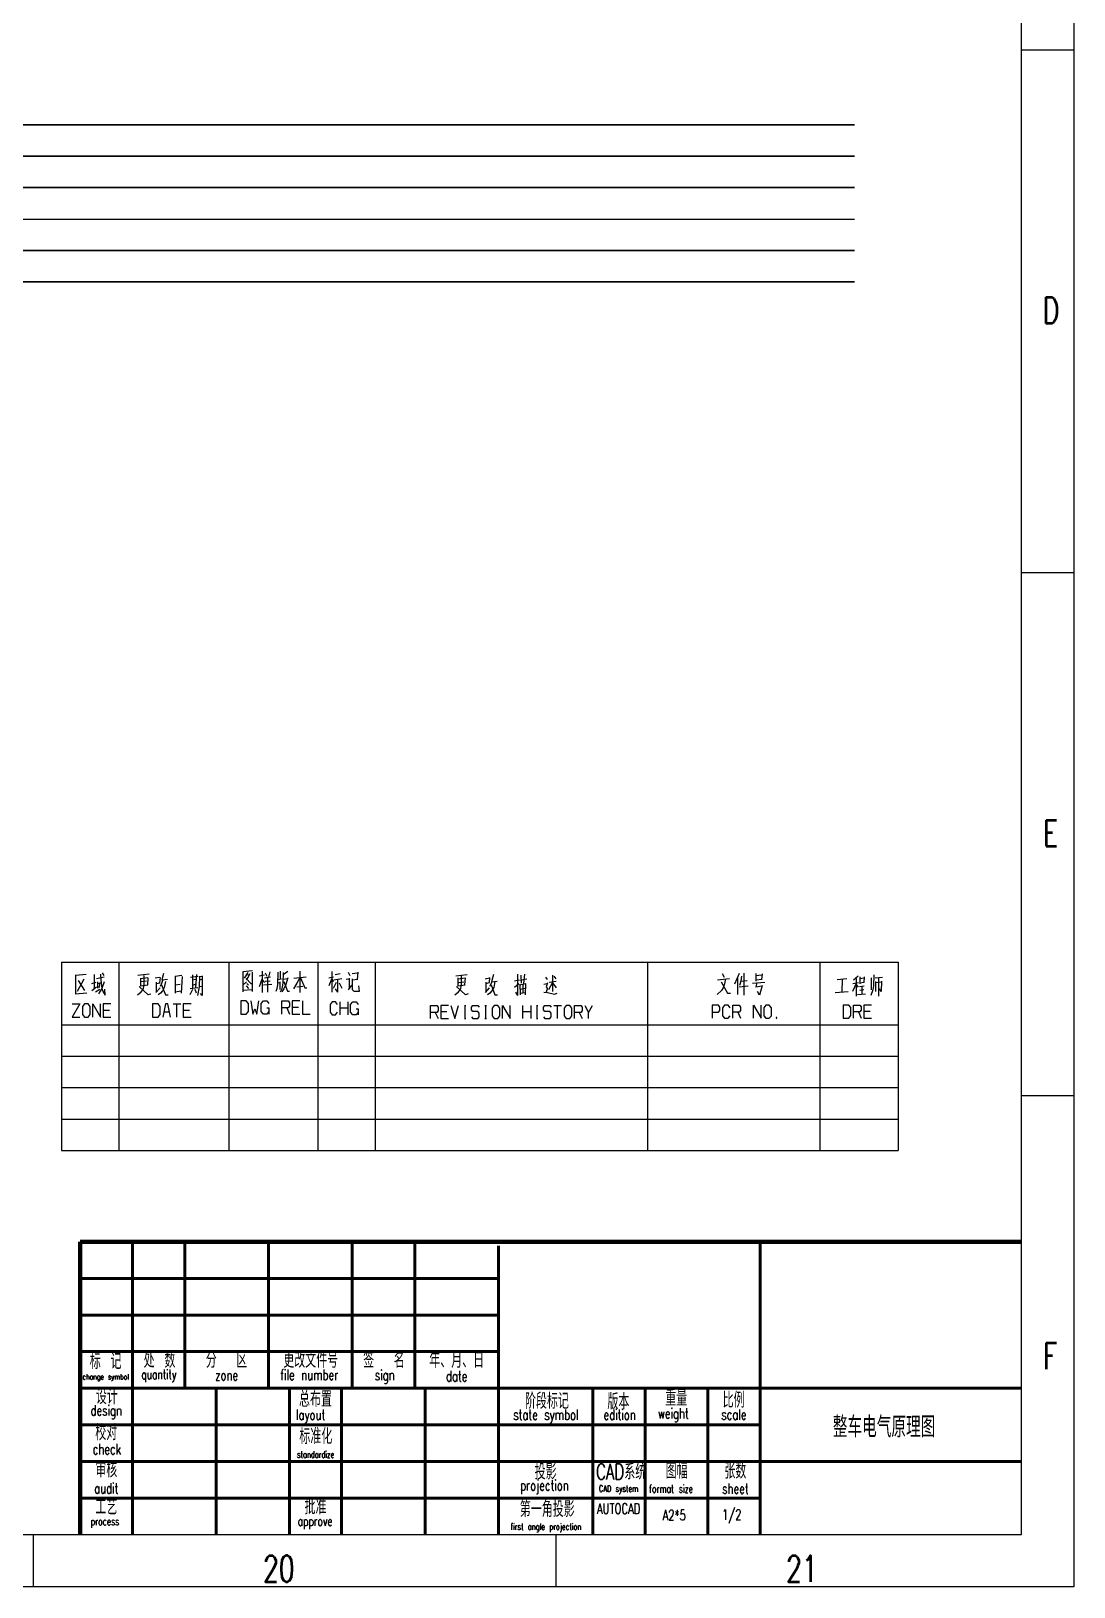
# Model space of a CAD drawing. Header units: millimetres. Extents: x 944 to 3046, y -306 to 288.
# Drawn here: x 2846.2 to 3045.6, y -305.6 to -8 of the extents above; entities that cross this region are included whole.
import ezdxf

# ---------------------------------------------------------------- set-up
doc = ezdxf.new("R2010")
doc.units = ezdxf.units.MM
doc.layers.add('0Filament', color=7, linetype='Continuous', lineweight=20)
doc.layers.add('IG电', color=30, linetype='Continuous', lineweight=20)
for name, color, linetype in [('2FRAM', 2, 'Continuous'), ('310V高压电源', 221, 'Continuous'), ('ACC电源', 20, 'Continuous'), ('地线', 2, 'Continuous'), ('电池电', 10, 'Continuous')]:
    doc.layers.add(name, color=color, linetype=linetype)
doc.layers.add('背光电源', color=5, linetype='Continuous', plot=False)
doc.styles.add('HZ', font='txt.shx', dxfattribs={"width": 0.7, "height": 2})
doc.styles.add('HZ-3.0', font='txt.shx', dxfattribs={"width": 0.7, "height": 3.5, "bigfont": 'hztxt.shx'})

msp = doc.modelspace()

# ---------------------------------------------------------------- linework, layer by layer
at = {"layer": '0Filament', "color": 7}
for p, q in [((3045.61, 288.38), (3045.61, -305.62)), ((2852.03, -186.13), (2852.03, -222.13)), ((2852.03, -186.13), (2852.03, -218.13)), ((2852.03, -186.13), (3012.03, -186.13)), ((2863.03, -186.13), (2863.03, -222.13)), ((2884.03, -186.13), (2884.03, -222.13)), ((2901.03, -186.13), (2901.03, -222.13)), ((2912.03, -186.13), (2912.03, -222.13)), ((2964.17, -222.13), (2964.17, -186.13)), ((2997.03, -186.13), (2997.03, -222.13)), ((3012.03, -186.13), (3012.03, -222.13)), ((2852.03, -198.13), (3012.03, -198.13)), ((2852.03, -198.13), (3012.03, -198.13)), ((2852.03, -204.13), (3012.03, -204.13)), ((2852.03, -210.13), (3012.03, -210.13)), ((2852.03, -216.13), (3012.03, -216.13)), ((2852.03, -222.13), (3012.03, -222.13)), ((3045.61, -305.62), (943.61, -305.62))]:
    msp.add_line(p, q, dxfattribs=at)
at = {"layer": '0Filament', "color": 2}
for p, q in [((3035.61, -295.62), (3035.61, 278.38)), ((953.61, -295.62), (3035.61, -295.62))]:
    msp.add_line(p, q, dxfattribs=at)
at = {"layer": '0Filament'}
for p, q in [((3035.61, -11.62), (3045.61, -11.62)), ((3035.61, -111.62), (3045.61, -111.62)), ((3035.61, -211.62), (3045.61, -211.62)), ((3045.61, -255.39), (3045.61, -285.39)), ((2846.61, -295.62), (2846.61, -305.62)), ((2946.61, -305.62), (2946.61, -295.62))]:
    msp.add_line(p, q, dxfattribs=at)
for points in [[(2854.81, -188.6), (2856.79, -188.42)], [(2854.81, -192.26), (2854.81, -190.42), (2854.81, -188.57)], [(2856.34, -189.38), (2855.04, -191.72)], [(2855.26, -189.61), (2856.43, -191.54)], [(2857.87, -190.19), (2858.68, -189.97)], [(2858.32, -188.48), (2858.32, -191.18)], [(2858.77, -189.23), (2860.21, -188.91)], [(2858.95, -189.92), (2858.95, -191.09)], [(2858.95, -190.24), (2859.31, -190.15)], [(2859.36, -190.01), (2859.27, -190.82)], [(2859.49, -188.44), (2859.58, -189.52), (2859.76, -191.18), (2859.99, -191.86)], [(2860.21, -189.92), (2859.76, -191.14)], [(2859.85, -188.19), (2860.12, -188.69)], [(2868.83, -188.42), (2866.67, -188.69)], [(2868.56, -189.11), (2867.17, -189.29)], [(2867.17, -189.16), (2867.17, -190.73)], [(2867.28, -189.8), (2868.27, -189.67)], [(2867.8, -188.71), (2867.8, -190.55)], [(2868.56, -189.11), (2868.47, -190.46)], [(2869.96, -189.14), (2870.81, -189)], [(2870.18, -189.97), (2870.18, -191.81)], [(2870.18, -190.19), (2870.9, -190.06)], [(2870.9, -189.07), (2870.81, -190.06)], [(2871.17, -190.19), (2870.9, -190.78)], [(2871.35, -189.65), (2871.17, -190.19)], [(2871.53, -188.33), (2871.26, -189.5)], [(2871.26, -189.5), (2872.34, -189.36)], [(2871.94, -189.83), (2871.71, -191)], [(2873.78, -188.82), (2875.04, -188.64)], [(2873.78, -188.84), (2873.78, -190.46), (2873.78, -192.08)], [(2873.78, -190.46), (2874.73, -190.33)], [(2875.09, -188.89), (2875.04, -189.92), (2874.95, -192.04)], [(2876.71, -189), (2878.1, -188.78)], [(2877.11, -188.57), (2877.11, -191.05)], [(2877.11, -189.5), (2877.65, -189.41)], [(2877.11, -190.51), (2877.65, -190.37)], [(2877.83, -188.48), (2877.7, -191)], [(2878.33, -188.87), (2878.87, -188.78)], [(2878.42, -188.84), (2878.37, -190.87)], [(2878.42, -189.45), (2878.87, -189.36)], [(2878.96, -188.75), (2878.96, -190.6), (2878.96, -192.49)], [(2888.59, -187.77), (2886.7, -187.95)], [(2886.7, -187.97), (2886.7, -189.86), (2886.7, -191.8)], [(2886.7, -188.02), (2886.7, -189.82), (2886.7, -191.62)], [(2886.79, -190.45), (2887.42, -189.91)], [(2887.69, -188.13), (2886.97, -189.17)], [(2887.38, -189.28), (2888.28, -190.22)], [(2887.42, -188.58), (2888.01, -188.49)], [(2887.42, -189.48), (2887.69, -189.12)], [(2887.51, -190.18), (2887.83, -190.54)], [(2887.69, -189.12), (2888.14, -188.31)], [(2888.28, -190.22), (2888.5, -190.18)], [(2888.55, -191.57), (2888.55, -189.82), (2888.59, -188.02)], [(2889.81, -188.72), (2890.89, -188.58)], [(2890.39, -189.23), (2889.81, -190.85)], [(2890.39, -187.88), (2890.39, -189.91), (2890.39, -191.93)], [(2890.39, -189.5), (2890.84, -190.04)], [(2890.66, -190.49), (2892.24, -190.36)], [(2890.84, -189.1), (2892.01, -188.96)], [(2890.98, -188.15), (2891.29, -188.83)], [(2890.98, -189.77), (2891.92, -189.68)], [(2891.43, -189.05), (2891.43, -191.89)], [(2891.88, -187.97), (2891.61, -189.01)], [(2893.36, -190.4), (2893.23, -191.21)], [(2893.41, -188.06), (2893.36, -190.4)], [(2893.36, -190.09), (2893.81, -190)], [(2893.41, -189.46), (2894.13, -189.32)], [(2893.81, -189.91), (2893.81, -191.35)], [(2893.86, -187.88), (2893.86, -189.37)], [(2894.35, -190.13), (2894.17, -191.21)], [(2894.44, -188.11), (2894.35, -190.13)], [(2895.3, -187.93), (2894.44, -188.56)], [(2894.44, -189.37), (2895.25, -189.23)], [(2894.53, -189.86), (2895.25, -191.66)], [(2894.94, -190.4), (2894.58, -191.21)], [(2895.3, -189.14), (2894.94, -190.4)], [(2897.05, -190.13), (2896.38, -191.21)], [(2896.47, -189.19), (2898.81, -188.92)], [(2897.59, -189.1), (2897.05, -190.13)], [(2897.64, -187.84), (2897.64, -189.86), (2897.64, -191.93)], [(2897.73, -189.1), (2898.58, -191.03)], [(2903.73, -189.28), (2903.15, -190.63)], [(2904.05, -189.01), (2903.19, -189.19)], [(2903.73, -187.93), (2903.73, -189.86), (2903.73, -191.84)], [(2903.73, -189.28), (2904, -189.86)], [(2904.54, -190), (2903.96, -191.17)], [(2904.14, -189.5), (2905.67, -189.28)], [(2904.36, -188.47), (2905.31, -188.29)], [(2904.9, -191.84), (2904.9, -189.41)], [(2905.13, -190.09), (2905.67, -191.08)], [(2907.11, -189.37), (2906.48, -189.46)], [(2906.84, -188.06), (2907.2, -188.69)], [(2907.11, -191.08), (2907.11, -189.19)], [(2907.65, -188.33), (2908.64, -188.2)], [(2907.65, -189.32), (2907.65, -191.39), (2907.92, -191.66)], [(2908.68, -189.46), (2907.65, -189.55)], [(2908.68, -188.06), (2908.59, -189.46)], [(2929.58, -188.57), (2927.42, -188.84)], [(2927.82, -189.15), (2927.82, -190.73)], [(2929.22, -189.2), (2927.82, -189.38)], [(2928, -190.01), (2928.99, -189.87)], [(2928.45, -188.7), (2928.45, -190.55)], [(2929.22, -189.11), (2929.13, -190.46)], [(2933.04, -189.29), (2933.9, -189.15)], [(2933.18, -189.96), (2933.18, -191.81)], [(2933.18, -190.19), (2933.9, -190.05)], [(2933.9, -189.06), (2933.81, -190.05)], [(2934.17, -190.19), (2933.9, -190.77)], [(2934.35, -189.65), (2934.17, -190.19)], [(2934.26, -189.92), (2935.34, -189.78)], [(2934.62, -188.48), (2934.35, -189.65)], [(2934.93, -189.83), (2934.71, -191)], [(2939.48, -189.56), (2938.67, -189.74)], [(2938.67, -190.91), (2939.48, -190.19)], [(2939.25, -188.43), (2939.25, -190.46), (2939.25, -192.48)], [(2939.61, -189.56), (2941.01, -189.33)], [(2940.83, -190.28), (2939.66, -190.5)], [(2939.66, -190.32), (2939.75, -192.35)], [(2940.02, -190.14), (2939.93, -188.61)], [(2940.24, -190.41), (2940.24, -191.99)], [(2940.6, -188.43), (2940.38, -190.19)], [(2940.74, -192.39), (2940.83, -190.19)], [(2944.25, -190.37), (2944.92, -190.23)], [(2944.56, -188.97), (2944.92, -189.42)], [(2944.97, -190.1), (2944.74, -190.82), (2944.88, -191.13), (2944.88, -191.31), (2944.74, -191.85)], [(2945.91, -190.05), (2945.15, -191.45)], [(2945.28, -189.96), (2946.63, -189.74)], [(2945.91, -188.61), (2945.91, -190.19), (2945.91, -191.76)], [(2945.91, -190.1), (2946.63, -191.04)], [(2946.18, -188.79), (2946.54, -189.29)], [(2977.49, -189.51), (2979.74, -189.24)], [(2978.17, -189.92), (2979.38, -192.08)], [(2978.39, -188.3), (2978.75, -189.02)], [(2978.98, -189.33), (2978.84, -190.28), (2978.53, -191.04)], [(2981.63, -188.3), (2980.69, -190.37)], [(2981.27, -189.15), (2981.27, -190.73), (2981.27, -192.3)], [(2982.08, -188.84), (2981.95, -189.78), (2981.68, -190.59)], [(2981.99, -189.78), (2983.16, -189.65)], [(2982.53, -188.25), (2982.53, -190.32), (2982.53, -192.44)], [(2984.15, -190.14), (2986.49, -189.96)], [(2984.83, -188.3), (2984.83, -189.74)], [(2984.83, -188.66), (2985.95, -188.57)], [(2986, -189.47), (2984.83, -189.56)], [(2985.01, -190.1), (2984.83, -190.86)], [(2986, -188.39), (2985.91, -189.47)], [(3000.34, -189.46), (3002.19, -189.28)], [(3001.29, -189.37), (3001.24, -191.84)], [(3003.99, -190.18), (3003.67, -190.94), (3003.27, -191.71)], [(3003.36, -190.22), (3004.44, -190.04)], [(3004.35, -188.83), (3003.49, -189.59)], [(3003.99, -190.4), (3004.39, -190.9)], [(3004.71, -188.96), (3004.71, -190.27)], [(3004.71, -189.23), (3005.47, -189.1)], [(3005.52, -190), (3004.71, -190.13)], [(3005.52, -188.96), (3005.43, -190)], [(3006.87, -189.14), (3006.87, -191.44)], [(3007.59, -189.14), (3009.03, -189.01)], [(3007.68, -189.82), (3007.68, -191.71)], [(3007.68, -190.04), (3008.76, -189.91)], [(3008.85, -189.77), (3008.76, -191.71)], [(2856.88, -192.08), (2854.72, -192.26)], [(2857.87, -191.54), (2858.73, -190.87)], [(2858.55, -191.81), (2859.4, -191.27)], [(2858.95, -190.91), (2859.36, -190.82)], [(2859.76, -191.14), (2859.13, -192.17)], [(2859.99, -191.81), (2860.39, -192.44), (2860.35, -191.27)], [(2866.58, -192.4), (2867.3, -191.81)], [(2866.9, -190.78), (2868.61, -192.35)], [(2867.17, -190.64), (2868.56, -190.46)], [(2867.3, -191.81), (2867.62, -191.41)], [(2867.8, -190.55), (2867.62, -191.41)], [(2869.15, -192.22), (2868.61, -192.35)], [(2870.09, -191.95), (2870.9, -191.05)], [(2870.95, -192.08), (2870.5, -192.4)], [(2871.35, -191.63), (2870.95, -192.08)], [(2871.17, -190.46), (2871.94, -192.35)], [(2871.71, -191), (2871.35, -191.63)], [(2871.94, -192.35), (2872.43, -192.35)], [(2873.78, -191.81), (2874.95, -191.63)], [(2877.11, -191.36), (2876.57, -192.35)], [(2876.62, -191.18), (2878.1, -190.96)], [(2877.52, -191.32), (2877.79, -191.99)], [(2878.37, -190.82), (2878.06, -192.49)], [(2878.37, -190.78), (2878.87, -190.69)], [(2878.96, -192.49), (2878.6, -192.13)], [(2886.7, -191.48), (2888.46, -191.35)], [(2887.38, -190.67), (2887.83, -191.17)], [(2888.55, -191.71), (2888.55, -191.57), (2888.46, -191.35)], [(2893.23, -191.21), (2893, -191.75)], [(2894.17, -191.21), (2893.86, -191.89)], [(2894.58, -191.21), (2894.17, -191.8)], [(2895.25, -191.66), (2895.66, -191.66)], [(2897.05, -190.85), (2898.22, -190.72)], [(2898.58, -191.03), (2898.94, -191.03)], [(2904.9, -191.84), (2904.41, -191.26)], [(2907.51, -190.54), (2906.88, -191.44)], [(2907.92, -191.66), (2909, -191.66)], [(2909, -191.66), (2908.91, -190.63)], [(2927.24, -192.39), (2927.96, -191.81)], [(2927.55, -190.77), (2929.26, -192.35)], [(2927.82, -190.64), (2929.22, -190.46)], [(2927.96, -191.81), (2928.27, -191.4)], [(2928.45, -190.55), (2928.27, -191.4)], [(2929.8, -192.21), (2929.26, -192.35)], [(2933.09, -191.94), (2933.9, -191.04)], [(2933.94, -192.08), (2933.49, -192.39)], [(2934.35, -191.63), (2933.94, -192.08)], [(2934.17, -190.46), (2934.93, -192.35)], [(2934.71, -191), (2934.35, -191.63)], [(2934.93, -192.35), (2935.43, -192.35)], [(2938.85, -191.9), (2939.25, -192.48)], [(2939.7, -191.31), (2940.78, -191.13)], [(2939.75, -192.08), (2940.74, -191.94)], [(2944.25, -191.85), (2944.97, -191.94), (2946.32, -192.26)], [(2946.32, -192.26), (2946.81, -192.08)], [(2978.53, -191.04), (2978.21, -191.54), (2977.4, -192.3)], [(2979.38, -192.08), (2979.97, -192.08)], [(2981.59, -190.86), (2983.34, -190.68)], [(2986, -190.73), (2984.74, -190.91)], [(2985.5, -192.44), (2985.1, -191.72)], [(2986.04, -190.59), (2985.5, -192.44)], [(2999.98, -191.93), (3002.46, -191.75)], [(3005.79, -192.25), (3004.26, -192.38)], [(3004.62, -190.76), (3005.52, -190.63)], [(3004.66, -191.48), (3005.47, -191.39)], [(3005.07, -190.72), (3005.07, -192.29)], [(3007.18, -191.44), (3006.78, -192.52)], [(3007.32, -190.63), (3007.18, -191.44)], [(3008.76, -191.71), (3008.44, -191.26)]]:
    msp.add_lwpolyline(points, dxfattribs=at)
at = {"layer": '0Filament', "color": 7}
for points in [[(3003.99, -189.23), (3003.99, -190.94), (3003.99, -192.65)], [(3007.36, -188.56), (3007.32, -190.63)], [(3008.26, -189.1), (3008.26, -190.85), (3008.26, -192.65)], [(2854.1, -194.12), (2855.56, -194.12), (2854.1, -196.62), (2855.56, -196.62)], [(2858.03, -196.62), (2858.03, -194.12), (2859.5, -196.62), (2859.5, -194.12)], [(2861.46, -194.12), (2860, -194.12), (2860, -196.62), (2861.46, -196.62)], [(2860, -195.28), (2861.2, -195.28)], [(2872.88, -196.63), (2872.38, -194.13), (2871.91, -194.13), (2871.41, -196.63)], [(2871.61, -195.63), (2872.68, -195.63)], [(2873.38, -194.13), (2874.84, -194.13)], [(2874.11, -196.63), (2874.11, -194.13)], [(2876.81, -194.13), (2875.34, -194.13), (2875.34, -196.63), (2876.81, -196.63)], [(2875.34, -195.3), (2876.54, -195.3)], [(2888.28, -193.55), (2888.61, -196.05), (2889.01, -195.05), (2889.41, -196.05), (2889.75, -193.55)], [(2891.71, -195.55), (2891.31, -196.05), (2890.65, -196.05), (2890.25, -195.55), (2890.25, -194.05), (2890.65, -193.55), (2891.31, -193.55), (2891.71, -194.05)], [(2891.31, -194.89), (2891.71, -194.89), (2891.71, -196.05)], [(2894.18, -196.05), (2894.18, -193.55), (2895.38, -193.55), (2895.65, -193.89), (2895.65, -194.55), (2895.38, -194.89), (2894.18, -194.89)], [(2895.11, -194.89), (2895.65, -196.05)], [(2897.61, -193.55), (2896.15, -193.55), (2896.15, -196.05), (2897.61, -196.05)], [(2896.15, -194.72), (2897.35, -194.72)], [(2898.11, -193.55), (2898.11, -196.05), (2899.58, -196.05)], [(2904.85, -194.2), (2904.45, -193.7), (2903.79, -193.7), (2903.39, -194.2), (2903.39, -195.7), (2903.79, -196.2), (2904.45, -196.2), (2904.85, -195.7)], [(2905.35, -196.2), (2905.35, -193.7)], [(2905.35, -194.87), (2906.82, -194.87)], [(2906.82, -193.7), (2906.82, -196.2)], [(2908.79, -195.7), (2908.39, -196.2), (2907.72, -196.2), (2907.32, -195.7), (2907.32, -194.2), (2907.72, -193.7), (2908.39, -193.7), (2908.79, -194.2)], [(2908.39, -195.04), (2908.79, -195.04), (2908.79, -196.2)], [(2922.58, -196.91), (2922.58, -194.41), (2923.78, -194.41), (2924.05, -194.74), (2924.05, -195.41), (2923.78, -195.74), (2922.58, -195.74)], [(2923.51, -195.74), (2924.05, -196.91)], [(2926.01, -194.41), (2924.55, -194.41), (2924.55, -196.91), (2926.01, -196.91)], [(2924.55, -195.57), (2925.75, -195.57)], [(2926.51, -194.41), (2927.25, -196.91), (2927.98, -194.41)], [(2929.08, -194.41), (2929.35, -194.41)], [(2929.21, -196.91), (2929.21, -194.41)], [(2930.45, -196.57), (2930.71, -196.91), (2931.65, -196.91), (2931.91, -196.57), (2931.91, -195.91), (2931.65, -195.57), (2930.71, -195.57), (2930.45, -195.24), (2930.45, -194.74), (2930.71, -194.41), (2931.65, -194.41), (2931.91, -194.74)], [(2933.01, -194.41), (2933.28, -194.41)], [(2933.15, -196.91), (2933.15, -194.41)], [(2936.35, -196.91), (2936.35, -194.41), (2937.81, -196.91), (2937.81, -194.41)], [(2940.28, -196.91), (2940.28, -194.41)], [(2940.28, -195.57), (2941.75, -195.57)], [(2941.75, -194.41), (2941.75, -196.91)], [(2942.85, -194.41), (2943.11, -194.41)], [(2942.98, -196.91), (2942.98, -194.41)], [(2944.21, -196.57), (2944.48, -196.91), (2945.41, -196.91), (2945.68, -196.57), (2945.68, -195.91), (2945.41, -195.57), (2944.48, -195.57), (2944.21, -195.24), (2944.21, -194.74), (2944.48, -194.41), (2945.41, -194.41), (2945.68, -194.74)], [(2946.18, -194.41), (2947.65, -194.41)], [(2946.91, -196.91), (2946.91, -194.41)], [(2950.11, -196.91), (2950.11, -194.41), (2951.31, -194.41), (2951.58, -194.74), (2951.58, -195.41), (2951.31, -195.74), (2950.11, -195.74)], [(2951.05, -195.74), (2951.58, -196.91)], [(2952.08, -194.41), (2952.81, -195.74)], [(2952.81, -196.91), (2952.81, -195.74), (2953.55, -194.41)], [(2976.47, -195.71), (2977.67, -195.71), (2977.94, -195.37), (2977.94, -194.71), (2977.67, -194.37), (2976.47, -194.37), (2976.47, -196.87)], [(2979.9, -194.87), (2979.5, -194.37), (2978.84, -194.37), (2978.44, -194.87), (2978.44, -196.37), (2978.84, -196.87), (2979.5, -196.87), (2979.9, -196.37)], [(2980.4, -196.87), (2980.4, -194.37), (2981.6, -194.37), (2981.87, -194.71), (2981.87, -195.37), (2981.6, -195.71), (2980.4, -195.71)], [(2981.34, -195.71), (2981.87, -196.87)], [(2984.34, -196.87), (2984.34, -194.37), (2985.8, -196.87), (2985.8, -194.37)], [(3003.48, -196.83), (3003.48, -194.33), (3004.68, -194.33), (3004.94, -194.66), (3004.94, -195.33), (3004.68, -195.66), (3003.48, -195.66)], [(3004.41, -195.66), (3004.94, -196.83)], [(3006.91, -194.33), (3005.44, -194.33), (3005.44, -196.83), (3006.91, -196.83)], [(3005.44, -195.49), (3006.64, -195.49)], [(2929.08, -196.91), (2929.35, -196.91)], [(2933.01, -196.91), (2933.28, -196.91)], [(2942.85, -196.91), (2943.11, -196.91)]]:
    msp.add_lwpolyline(points, dxfattribs=at)
for points in [[(2856.06, -196.12), (2856.46, -196.62), (2857.13, -196.62), (2857.53, -196.12), (2857.53, -194.62), (2857.13, -194.12), (2856.46, -194.12), (2856.06, -194.62)], [(2869.44, -196.63), (2870.51, -196.63), (2870.91, -196.13), (2870.91, -194.63), (2870.51, -194.13), (2869.44, -194.13)], [(2886.31, -196.05), (2887.38, -196.05), (2887.78, -195.55), (2887.78, -194.05), (2887.38, -193.55), (2886.31, -193.55)], [(2934.38, -196.41), (2934.78, -196.91), (2935.45, -196.91), (2935.85, -196.41), (2935.85, -194.91), (2935.45, -194.41), (2934.78, -194.41), (2934.38, -194.91)], [(2948.15, -196.41), (2948.55, -196.91), (2949.21, -196.91), (2949.61, -196.41), (2949.61, -194.91), (2949.21, -194.41), (2948.55, -194.41), (2948.15, -194.91)], [(2986.3, -196.37), (2986.7, -196.87), (2987.37, -196.87), (2987.77, -196.37), (2987.77, -194.87), (2987.37, -194.37), (2986.7, -194.37), (2986.3, -194.87)], [(3001.51, -196.83), (3002.58, -196.83), (3002.98, -196.33), (3002.98, -194.83), (3002.58, -194.33), (3001.51, -194.33)], [(2988.67, -196.71), (2988.67, -196.87), (2988.8, -196.87), (2988.8, -196.71)]]:
    msp.add_lwpolyline(points, close=True, dxfattribs=at)
at = {"layer": '2FRAM'}
msp.add_line((3035.61, -239.62), (2855.61, -239.62), dxfattribs=at)
at = {"layer": '2FRAM', "color": 2, "linetype": 'ByBlock', "lineweight": 70}
for p, q in [((3035.61, -239.62), (2855.61, -239.62)), ((2855.61, -239.62), (2855.61, -295.62))]:
    msp.add_line(p, q, dxfattribs=at)
at = {"layer": '2FRAM', "color": 2, "linetype": 'ByBlock', "lineweight": 50}
for p, q in [((2865.61, -239.62), (2865.61, -267.62)), ((2875.61, -239.62), (2875.61, -267.62)), ((2891.61, -239.62), (2891.61, -267.62)), ((2907.61, -239.62), (2907.61, -267.62)), ((2919.61, -239.62), (2919.61, -267.62)), ((2935.61, -240.38), (2935.61, -295.62)), ((2985.61, -239.62), (2985.61, -295.62)), ((2855.61, -246.62), (2935.61, -246.62)), ((2855.61, -253.62), (2935.61, -253.62)), ((2855.61, -260.62), (2935.61, -260.62)), ((2855.61, -267.62), (2985.61, -267.62)), ((2865.61, -267.62), (2865.61, -295.62)), ((2881.61, -267.62), (2881.61, -295.62)), ((2895.61, -267.62), (2895.61, -295.62)), ((2905.61, -267.62), (2905.61, -295.62)), ((2921.61, -267.62), (2921.61, -295.62)), ((2953.61, -295.62), (2953.61, -267.62)), ((2963.61, -267.62), (2963.61, -295.62)), ((2975.61, -267.62), (2975.61, -295.62)), ((2985.61, -267.62), (3035.61, -267.62)), ((2855.61, -274.62), (2935.61, -274.62)), ((2935.61, -274.62), (2985.61, -274.62)), ((2855.61, -281.62), (2935.61, -281.62)), ((2935.61, -281.62), (3035.61, -281.62)), ((2855.61, -288.62), (2935.61, -288.62)), ((2935.61, -288.62), (2985.61, -288.62))]:
    msp.add_line(p, q, dxfattribs=at)
at = {"layer": '310V高压电源'}
msp.add_line((1026.59, -25.99), (3003.68, -25.99), dxfattribs=at)
at = {"layer": 'ACC电源'}
msp.add_line((1026.59, -37.99), (3003.68, -37.99), dxfattribs=at)
at = {"layer": 'IG电'}
msp.add_line((1026.59, -43.99), (3003.68, -43.99), dxfattribs=at)
at = {"layer": '地线'}
msp.add_line((1026.59, -55.99), (3003.68, -55.99), dxfattribs=at)
at = {"layer": '电池电'}
msp.add_line((1026.59, -31.99), (3003.68, -31.99), dxfattribs=at)
at = {"layer": '背光电源'}
msp.add_line((1026.59, -49.99), (3003.68, -49.99), dxfattribs=at)

# ---------------------------------------------------------------- texts
at = {"layer": '0Filament', "style": 'HZ', "width": 0.7}
for s, p in [('D', (3039.65, -63.96)), ('E', (3039.74, -163.96)), ('F', (3039.71, -263.96)), ('20', (2890.6, -304.64)), ('21', (2990.6, -304.64))]:
    msp.add_text(s, height=5, dxfattribs=at).set_placement(p)
at = {"layer": '0Filament'}
for s, insert, char_height, width, attachment_point, style in [('{\\C7;标 记}', (2860.49, -262.47), 3, 10, 5, 'HZ-3.0'), ('处 数', (2870.79, -262.23), 3, 10, 5, 'HZ-3.0'), ('分  区', (2883.61, -262.24), 3, 16, 5, 'HZ-3.0'), ('更改文件号', (2899.7, -262.23), 3, 16, 5, 'HZ-3.0'), ('签  名', (2913.7, -262.23), 3, 12, 5, 'HZ-3.0'), ('年、月、日', (2927.61, -262.24), 3, 16, 5, 'HZ-3.0'), ('{\\C7;quantity}', (2870.66, -265.27), 1.8, 10, 5, 'HZ'), ('{\\C7;zone}', (2883.62, -265.13), 2, 16, 5, 'HZ'), ('{\\C7;file number}', (2899.42, -265.05), 2, 16, 5, 'HZ'), ('{\\C7;sign}', (2913.85, -265.44), 2, 12, 5, 'HZ'), ('{\\C7;date}', (2927.61, -265.31), 2, 16, 5, 'HZ'), ('{\\C7;change symbol}', (2860.49, -265.61), 1, 10, 5, 'HZ'), ('设计', (2860.73, -269.18), 3, 10, 5, 'HZ-3.0'), ('{\\C7;重量}', (2969.58, -269.51), 3, 11.575, 5, 'HZ-3.0'), ('{\\C7;design}', (2860.61, -272.2), 2, 10, 5, 'HZ'), ('总布置', (2900.61, -269.72), 3, 10, 5, 'HZ-3.0'), ('阶段标记', (2944.86, -270.07), 3, 26, 5, 'HZ-3.0'), ('版本', (2958.52, -271.67), 3, 9.7219, 8, 'HZ-3.0'), ('比例', (2980.56, -269.87), 3, 12, 5, 'HZ-3.0'), ('{\\C7;layout}', (2896.89, -271.7), 2, 10, 1, 'HZ'), ('{\\C7;state symbol}', (2944.67, -273.01), 2, 18, 5, 'HZ'), ('{\\C7;edition}', (2958.76, -272.69), 2, 10, 5, 'HZ'), ('{\\C7;weight}', (2966.09, -271.44), 2, 11.6956, 1, 'HZ'), ('{\\C7;scale}', (2980.61, -272.66), 2, 10, 5, 'HZ'), ('整车电气原理图', (3009.32, -275.04), 4, 50, 5, 'HZ-3.0'), ('校对', (2860.61, -276.07), 3, 10, 5, 'HZ-3.0'), ('标准化', (2900.67, -276.82), 3, 10, 5, 'HZ-3.0'), ('{\\C7;check}', (2860.72, -279.29), 2, 10, 5, 'HZ'), ('{\\C7;standardize}', (2900.64, -280.29), 1.25, 10, 5, 'HZ'), ('审核', (2860.61, -283.19), 3, 10, 5, 'HZ-3.0'), ('{\\C7;投影}', (2944.61, -283.59), 3, 18, 5, 'HZ-3.0'), ('{\\C7;CAD系统}', (2959.05, -283.59), 3, 9.9289, 5, 'HZ-3.0'), ('图幅', (2969.67, -283.43), 3, 12, 5, 'HZ-3.0'), ('{\\C7;张数}', (2980.89, -283.44), 3, 10.2521, 5, 'HZ-3.0'), ('{\\C7;projection}', (2944.38, -286.53), 2, 18.4458, 5, 'HZ'), ('{\\C7;audit}', (2860.61, -286.77), 2, 10, 5, 'HZ'), ('工艺', (2860.61, -290.31), 3, 10, 5, 'HZ-3.0'), ('批准', (2900.61, -290.25), 3, 10, 5, 'HZ-3.0'), ('{\\C7;CAD system}', (2958.56, -287.03), 1.25, 9.2394, 5, 'HZ'), ('{\\C7;format size}', (2964.4, -286.1), 1.5, 12, 1, 'HZ'), ('{\\C7;sheet}', (2980.89, -286.82), 2, 10.4886, 5, 'HZ'), ('第一角投影', (2944.92, -290.76), 3, 18, 5, 'HZ-3.0'), ('{\\C7;AUTOCAD }', (2958.56, -290.66), 2, 9.2394, 5, 'HZ'), ('A2*5', (2969.2, -291.89), 2, 5.46, 5, 'HZ'), ('1/2', (2980.18, -292.14), 2, 5.46, 5, 'HZ'), ('first angle projection', (2944.68, -294.3), 1.25, 18, 5, 'HZ')]:
    msp.add_mtext(s, dxfattribs=dict(at, insert=insert, char_height=char_height, width=width, attachment_point=attachment_point, style=style))
at = {"layer": '0Filament', "color": 0, "lineweight": -2, "width": 10, "attachment_point": 5, "style": 'HZ'}
for s, insert, char_height in [('{\\C7;process}', (2860.34, -293.33), 1.5), ('{\\C7;approve}', (2900.54, -293.35), 1.8)]:
    msp.add_mtext(s, dxfattribs=dict(at, insert=insert, char_height=char_height))

doc.saveas('drawing.dxf')
